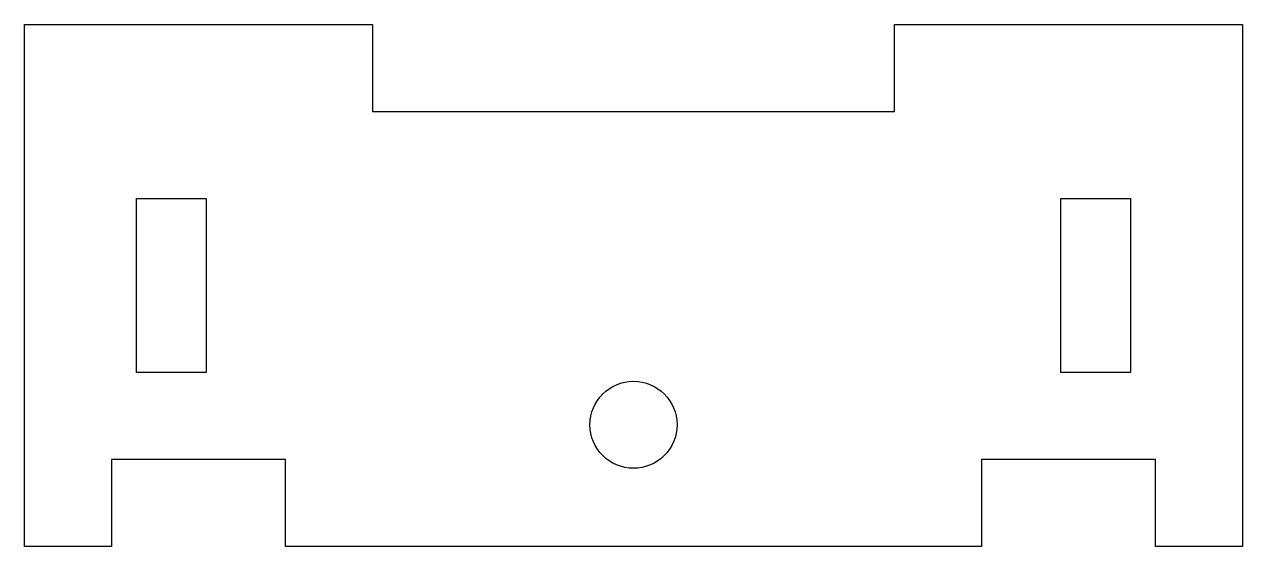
# Model space of a CAD drawing. Header units: millimetres. Extents: x 0 to 70, y -30 to 0.
import ezdxf

# ---------------------------------------------------------------- set-up
doc = ezdxf.new("R2010")
doc.units = ezdxf.units.MM

msp = doc.modelspace()

# ---------------------------------------------------------------- linework, layer by layer
at = {"color": 7, "linetype": 'Continuous', "lineweight": 25}
for p, q in [((0, 0), (20, 0)), ((0, -30), (0, 0)), ((20, 0), (20, -5)), ((50, -5), (50, 0)), ((50, 0), (70, 0)), ((70, 0), (70, -30)), ((20, -5), (50, -5)), ((6.45, -10), (10.45, -10)), ((6.45, -20), (6.45, -10)), ((10.45, -10), (10.45, -20)), ((59.55, -10), (63.55, -10)), ((59.55, -20), (59.55, -10)), ((63.55, -10), (63.55, -20)), ((10.45, -20), (6.45, -20)), ((63.55, -20), (59.55, -20)), ((15, -25), (5, -25)), ((5, -25), (5, -30)), ((15, -30), (15, -25)), ((65, -25), (55, -25)), ((55, -25), (55, -30)), ((65, -30), (65, -25)), ((5, -30), (0, -30)), ((55, -30), (15, -30)), ((70, -30), (65, -30))]:
    msp.add_line(p, q, dxfattribs=at)
msp.add_circle((35, -23), 2.5, dxfattribs=at)

doc.saveas('drawing.dxf')
